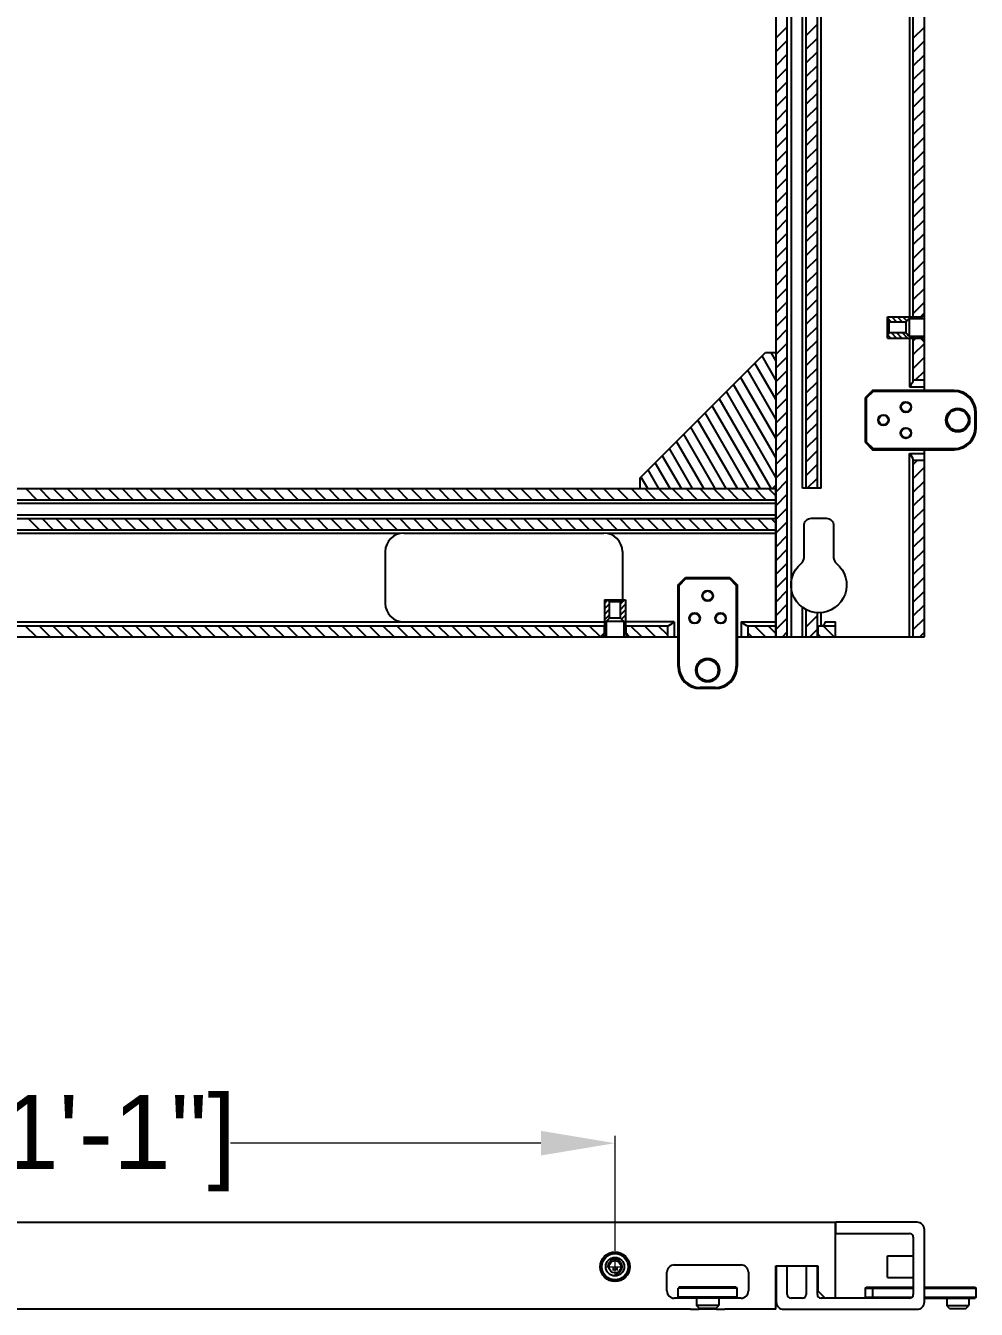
# Model space of a CAD drawing. Header units: millimetres. Extents: x -3132 to 28633, y 682 to 5849.
# Drawn here: x 10643.7 to 10900.2, y 2373.3 to 2719.8 of the extents above; entities that cross this region are included whole.
import ezdxf

# ---------------------------------------------------------------- set-up
doc = ezdxf.new("R2010")
doc.units = ezdxf.units.MM
doc.linetypes.add('CENTER', pattern=[50.8, 31.75, -6.35, 6.35, -6.35])
doc.layers.add('02___PRT_ALL_AXES', color=7, linetype='Continuous')
doc.layers.add('screw', color=33, linetype='Continuous', lineweight=13)
doc.styles.get("Standard").update_dxf_attribs({"font": 'arial.ttf'})
doc.styles.add('TXT', font='romans.shx', dxfattribs={"bigfont": 'gbcbig.shx'})
doc.dimstyles.new('1.2', dxfattribs={"dimscale": 10, "dimtxt": 2, "dimasz": 2, "dimexe": 0.2, "dimexo": 0.1, "dimgap": 0, "dimtad": 0, "dimzin": 9, "dimdsep": 46, "dimtxsty": 'Standard', "dimcen": 0, "dimclrd": 3, "dimclre": 3, "dimclrt": 3, "dimazin": 1, "dimtp": 0.01, "dimtm": 0.01, "dimtfac": 1, "dimtofl": 0, "dimtmove": 0, "dimatfit": 3, "dimfxl": 1, "dimtolj": 1, "dimtzin": 4, "dimlwd": 13, "dimlwe": 13, "dimarcsym": 0})

# ---------------------------------------------------------------- blocks, each defined once
blk = doc.blocks.new('*D73')
at = {"color": 3, "linetype": 'Continuous', "lineweight": 13, "transparency": 16777216}
for p, q in [((10472.75, 2389.06), (10472.75, 2420.12)), ((10802.75, 2389.06), (10802.75, 2420.12)), ((10492.75, 2418.12), (10576.47, 2418.12)), ((10782.75, 2418.12), (10699.02, 2418.12))]:
    blk.add_line(p, q, dxfattribs=at)
at = {"color": 3, "transparency": 16777216}
for points in [[(10492.75, 2421.45), (10492.75, 2414.78), (10472.75, 2418.12)], [(10782.75, 2421.45), (10782.75, 2414.78), (10802.75, 2418.12)]]:
    blk.add_solid(points, dxfattribs=at)
at = {"layer": 'Defpoints', "color": 0, "transparency": 16777216}
for p in [(10802.75, 2418.12), (10472.75, 2388.06), (10802.75, 2388.06)]:
    blk.add_point(p, dxfattribs=at)
at = {"color": 3, "transparency": 16777216, "insert": (10637.75, 2418.12), "char_height": 20, "attachment_point": 5}
blk.add_mtext('\\A1;330 [1\'-1"]', dxfattribs=at)
blk = doc.blocks.new('screw_m4_l')
at = {"layer": 'screw', "color": 1, "linetype": 'CENTER', "ltscale": 0.008797}
for p, q in [((-2.2, 0), (2.2, 0)), ((0, -2.2), (0, 2.2))]:
    blk.add_line(p, q, dxfattribs=at)
at = {"layer": 'screw', "color": 33}
blk.add_circle((0, 0), 1.65, dxfattribs=at)
at = {"layer": 'screw', "color": 2, "linetype": 'CENTER'}
blk.add_arc((0, 0), 2, 270, 180, dxfattribs=at)
at = {"layer": 'screw', "color": 6, "style": 'TXT'}
blk.add_text('M4', height=0.8, dxfattribs=at).set_placement((-0.68, -1))

msp = doc.modelspace()

# ---------------------------------------------------------------- linework, layer by layer
at = {"color": 7, "linetype": 'Continuous'}
for p, q in [((10846.246, 2554.821), (10846.246, 3051.821)), ((10849.246, 2554.821), (10849.246, 3051.821)), ((10850.246, 3051.821), (10850.246, 2554.821)), ((10853.346, 2594.921), (10853.346, 3002.748)), ((10854.346, 2594.921), (10854.346, 3002.136)), ((10857.346, 2594.921), (10857.346, 3001.332)), ((10858.346, 2594.921), (10858.346, 3001.345)), ((10886.246, 2621.321), (10886.246, 2985.321)), ((10882.246, 2965.468), (10882.246, 2641.174)), ((10883.246, 2641.174), (10883.246, 2965.468)), ((10876.246, 2641.174), (10885.646, 2641.174)), ((10876.246, 2635.468), (10876.246, 2641.174)), ((10882.096, 2640.706), (10886.246, 2640.706)), ((10882.096, 2640.706), (10882.096, 2635.936)), ((10883.246, 2641.226), (10885.246, 2641.226)), ((10885.246, 2641.226), (10885.572, 2641.561)), ((10885.246, 2641.226), (10885.246, 2641.174)), ((10885.572, 2641.561), (10885.905, 2641.903)), ((10885.905, 2641.903), (10886.246, 2642.25)), ((10881.246, 2639.791), (10876.746, 2639.791)), ((10876.746, 2636.852), (10876.746, 2639.791)), ((10881.246, 2639.791), (10881.246, 2636.852)), ((10876.246, 2635.468), (10885.646, 2635.468)), ((10881.246, 2636.852), (10876.746, 2636.852)), ((10882.096, 2635.936), (10886.246, 2635.936)), ((10882.246, 2635.468), (10882.246, 2622.321)), ((10883.246, 2624.175), (10883.246, 2635.468)), ((10883.246, 2635.417), (10885.246, 2635.417)), ((10885.246, 2635.468), (10885.246, 2635.417)), ((10885.572, 2635.081), (10885.246, 2635.417)), ((10885.906, 2634.739), (10885.572, 2635.081)), ((10886.246, 2634.392), (10885.906, 2634.739)), ((10809.496, 2597.718), (10843.35, 2631.571)), ((10843.35, 2631.571), (10846.246, 2631.571)), ((10883.246, 2624.175), (10886.246, 2624.175)), ((10872.246, 2621.321), (10870.246, 2619.321)), ((10872.37, 2621.021), (10870.546, 2619.197)), ((10894.246, 2621.321), (10872.246, 2621.321)), ((10872.246, 2621.321), (10872.37, 2621.021)), ((10894.246, 2621.021), (10872.37, 2621.021)), ((10882.246, 2622.321), (10886.246, 2622.321)), ((10894.246, 2621.021), (10894.246, 2621.321)), ((10870.246, 2619.321), (10870.546, 2619.197)), ((10870.246, 2619.321), (10870.246, 2607.321)), ((10870.546, 2619.197), (10870.546, 2607.446)), ((10899.946, 2615.321), (10900.246, 2615.321)), ((10899.946, 2611.321), (10899.946, 2615.321)), ((10900.246, 2611.321), (10900.246, 2615.321)), ((10899.946, 2611.321), (10900.246, 2611.321)), ((10870.246, 2607.321), (10870.546, 2607.446)), ((10870.246, 2607.321), (10872.246, 2605.321)), ((10870.546, 2607.446), (10872.37, 2605.621)), ((10872.246, 2605.321), (10872.37, 2605.621)), ((10872.246, 2605.321), (10894.246, 2605.321)), ((10872.37, 2605.621), (10894.246, 2605.621)), ((10882.246, 2604.321), (10886.246, 2604.321)), ((10882.246, 2554.821), (10882.246, 2604.321)), ((10883.167, 2602.883), (10882.952, 2603.281)), ((10883.246, 2602.589), (10883.167, 2602.883)), ((10883.246, 2602.467), (10886.246, 2602.467)), ((10883.246, 2554.821), (10883.246, 2602.467)), ((10886.246, 2554.821), (10886.246, 2605.321)), ((10894.246, 2605.621), (10894.246, 2605.321)), ((10809.496, 2594.821), (10809.496, 2597.718)), ((10846.246, 2595.821), (10845.246, 2594.821)), ((10429.346, 2594.821), (10846.146, 2594.821)), ((10846.146, 2554.821), (10846.146, 2594.821)), ((10858.346, 2594.921), (10853.346, 2594.921)), ((10429.346, 2591.821), (10846.146, 2591.821)), ((10846.146, 2590.821), (10429.346, 2590.821)), ((10429.346, 2587.721), (10846.146, 2587.721)), ((10429.346, 2586.721), (10846.146, 2586.721)), ((10429.346, 2583.721), (10846.146, 2583.721)), ((10744.751, 2582.721), (10530.741, 2582.721)), ((10745.746, 2582.821), (10799.746, 2582.821)), ((10846.146, 2582.721), (10800.741, 2582.721)), ((10740.746, 2577.821), (10740.746, 2563.821)), ((10804.746, 2577.821), (10804.746, 2564.821)), ((10819.746, 2568.821), (10821.746, 2570.821)), ((10819.746, 2568.821), (10820.046, 2568.697)), ((10819.746, 2546.821), (10819.746, 2568.821)), ((10820.046, 2568.697), (10821.87, 2570.521)), ((10820.046, 2546.821), (10820.046, 2568.697)), ((10821.746, 2570.821), (10833.746, 2570.821)), ((10821.746, 2570.821), (10821.87, 2570.521)), ((10821.87, 2570.521), (10833.622, 2570.521)), ((10833.746, 2570.821), (10833.622, 2570.521)), ((10833.622, 2570.521), (10835.446, 2568.697)), ((10833.746, 2570.821), (10835.746, 2568.821)), ((10835.746, 2568.821), (10835.446, 2568.697)), ((10835.446, 2568.697), (10835.446, 2546.821)), ((10835.746, 2568.821), (10835.746, 2546.821)), ((10799.893, 2564.821), (10805.599, 2564.821)), ((10799.893, 2564.821), (10799.893, 2555.421)), ((10805.599, 2564.821), (10805.599, 2555.421)), ((10801.277, 2564.321), (10804.216, 2564.321)), ((10801.277, 2559.821), (10801.277, 2564.321)), ((10804.216, 2559.821), (10804.216, 2564.321)), ((10853.346, 2554.821), (10853.346, 2562.748)), ((10854.346, 2554.821), (10854.346, 2562.136)), ((10857.346, 2554.821), (10857.346, 2561.332)), ((10858.346, 2557.821), (10858.346, 2561.345)), ((10475.599, 2558.821), (10799.893, 2558.821)), ((10475.599, 2557.821), (10799.893, 2557.821)), ((10799.841, 2557.821), (10799.841, 2555.821)), ((10805.131, 2558.971), (10800.361, 2558.971)), ((10800.361, 2558.971), (10800.361, 2554.821)), ((10804.216, 2559.821), (10801.277, 2559.821)), ((10805.131, 2558.971), (10805.131, 2554.821)), ((10818.746, 2558.821), (10805.599, 2558.821)), ((10805.599, 2557.821), (10817.014, 2557.821)), ((10805.651, 2557.821), (10805.651, 2555.821)), ((10816.892, 2557.821), (10816.892, 2554.821)), ((10817.014, 2557.821), (10817.307, 2557.9)), ((10818.746, 2558.821), (10818.746, 2554.821)), ((10836.746, 2558.821), (10846.146, 2558.821)), ((10836.746, 2558.821), (10836.746, 2554.821)), ((10838.478, 2557.821), (10846.146, 2557.821)), ((10838.6, 2557.821), (10838.6, 2554.821)), ((10857.446, 2557.821), (10862.246, 2557.821)), ((10857.446, 2557.821), (10857.446, 2554.821)), ((10859.446, 2558.821), (10862.246, 2558.821)), ((10862.246, 2554.821), (10862.246, 2558.821)), ((10455.746, 2554.821), (10819.746, 2554.821)), ((10798.817, 2554.821), (10799.165, 2555.162)), ((10799.165, 2555.162), (10799.506, 2555.495)), ((10799.506, 2555.495), (10799.841, 2555.821)), ((10799.893, 2555.821), (10799.841, 2555.821)), ((10805.651, 2555.821), (10805.599, 2555.821)), ((10805.651, 2555.821), (10805.986, 2555.496)), ((10805.986, 2555.496), (10806.327, 2555.162)), ((10806.327, 2555.162), (10806.675, 2554.821)), ((10835.746, 2554.821), (10846.146, 2554.821)), ((10846.246, 2554.821), (10886.246, 2554.821)), ((10820.046, 2546.821), (10819.746, 2546.821)), ((10835.446, 2546.821), (10835.746, 2546.821)), ((10829.746, 2541.121), (10825.746, 2541.121)), ((10825.746, 2541.121), (10825.746, 2540.821)), ((10829.746, 2540.821), (10825.746, 2540.821)), ((10829.746, 2541.121), (10829.746, 2540.821)), ((10413.246, 2396.764), (10862.246, 2396.764)), ((10862.246, 2376.264), (10862.246, 2396.764)), ((10884.246, 2396.764), (10862.346, 2396.764)), ((10862.346, 2393.764), (10862.346, 2396.764)), ((10886.246, 2375.264), (10886.246, 2394.764)), ((10862.346, 2393.764), (10882.246, 2393.764)), ((10883.246, 2392.764), (10883.246, 2377.264)), ((10818.746, 2385.264), (10836.746, 2385.264)), ((10846.146, 2385.014), (10857.446, 2385.014)), ((10846.146, 2373.264), (10846.146, 2385.014)), ((10846.246, 2385.014), (10846.246, 2375.264)), ((10849.246, 2377.264), (10849.246, 2385.014)), ((10854.346, 2385.014), (10854.346, 2377.264)), ((10857.346, 2377.264), (10857.346, 2385.014)), ((10857.446, 2385.014), (10857.446, 2378.264)), ((10816.746, 2378.264), (10816.746, 2383.264)), ((10838.746, 2383.264), (10838.746, 2378.264)), ((10820.046, 2379.264), (10819.746, 2378.964)), ((10835.746, 2378.964), (10819.746, 2378.964)), ((10819.746, 2376.564), (10819.746, 2378.964)), ((10835.446, 2379.264), (10820.046, 2379.264)), ((10835.446, 2379.264), (10835.746, 2378.964)), ((10835.746, 2376.564), (10835.746, 2378.964)), ((10859.446, 2376.264), (10857.446, 2378.264)), ((10870.246, 2378.964), (10870.546, 2379.264)), ((10870.246, 2378.964), (10883.246, 2378.964)), ((10870.246, 2378.964), (10870.246, 2376.564)), ((10870.546, 2379.264), (10883.246, 2379.264)), ((10872.246, 2378.964), (10872.37, 2379.264)), ((10872.246, 2378.964), (10872.246, 2376.564)), ((10886.246, 2379.264), (10899.946, 2379.264)), ((10886.246, 2378.964), (10900.246, 2378.964)), ((10899.946, 2379.264), (10900.246, 2378.964)), ((10900.246, 2376.564), (10900.246, 2378.964)), ((10836.746, 2376.264), (10818.746, 2376.264)), ((10835.746, 2376.564), (10819.746, 2376.564)), ((10819.746, 2376.564), (10820.046, 2376.264)), ((10824.746, 2376.264), (10824.746, 2374.264)), ((10830.746, 2374.264), (10824.746, 2374.264)), ((10825.546, 2373.464), (10824.746, 2374.264)), ((10829.946, 2373.464), (10830.746, 2374.264)), ((10830.746, 2376.264), (10830.746, 2374.264)), ((10835.746, 2376.564), (10835.446, 2376.264)), ((10853.346, 2376.264), (10850.246, 2376.264)), ((10882.246, 2376.264), (10858.346, 2376.264)), ((10870.246, 2376.564), (10882.912, 2376.564)), ((10870.246, 2376.564), (10870.546, 2376.264)), ((10872.246, 2376.564), (10872.37, 2376.264)), ((10886.246, 2376.564), (10900.246, 2376.564)), ((10886.246, 2376.264), (10899.946, 2376.264)), ((10892.246, 2376.264), (10892.246, 2374.264)), ((10892.246, 2374.264), (10898.246, 2374.264)), ((10893.046, 2373.464), (10892.246, 2374.264)), ((10897.446, 2373.464), (10898.246, 2374.264)), ((10898.246, 2376.264), (10898.246, 2374.264)), ((10900.246, 2376.564), (10899.946, 2376.264)), ((10823.133, 2373.264), (10452.36, 2373.264)), ((10830.133, 2373.264), (10825.36, 2373.264)), ((10829.946, 2373.464), (10825.546, 2373.464)), ((10846.146, 2373.264), (10832.36, 2373.264)), ((10848.246, 2373.264), (10884.246, 2373.264)), ((10893.046, 2373.464), (10897.446, 2373.464))]:
    msp.add_line(p, q, dxfattribs=at)
at = {"color": 2, "linetype": 'Continuous'}
for p, q in [((10846.246, 2716.5), (10849.246, 2719.5)), ((10854.346, 2717.175), (10857.346, 2720.175)), ((10883.246, 2716.377), (10886.246, 2719.377)), ((10846.246, 2712.787), (10849.246, 2715.787)), ((10854.346, 2713.463), (10857.346, 2716.463)), ((10883.246, 2712.664), (10886.246, 2715.664)), ((10846.246, 2709.075), (10849.246, 2712.075)), ((10854.346, 2709.75), (10857.346, 2712.75)), ((10883.246, 2708.952), (10886.246, 2711.952)), ((10846.246, 2705.363), (10849.246, 2708.363)), ((10854.346, 2706.038), (10857.346, 2709.038)), ((10883.246, 2705.24), (10886.246, 2708.24)), ((10846.246, 2701.65), (10849.246, 2704.65)), ((10854.346, 2702.326), (10857.346, 2705.326)), ((10883.246, 2701.527), (10886.246, 2704.527)), ((10846.246, 2697.938), (10849.246, 2700.938)), ((10854.346, 2698.613), (10857.346, 2701.613)), ((10883.246, 2697.815), (10886.246, 2700.815)), ((10846.246, 2694.226), (10849.246, 2697.226)), ((10854.346, 2694.901), (10857.346, 2697.901)), ((10883.246, 2694.103), (10886.246, 2697.103)), ((10846.246, 2690.513), (10849.246, 2693.513)), ((10854.346, 2691.189), (10857.346, 2694.189)), ((10883.246, 2690.39), (10886.246, 2693.39)), ((10846.246, 2686.801), (10849.246, 2689.801)), ((10854.346, 2687.477), (10857.346, 2690.477)), ((10883.246, 2686.678), (10886.246, 2689.678)), ((10846.246, 2683.089), (10849.246, 2686.089)), ((10854.346, 2683.764), (10857.346, 2686.764)), ((10883.246, 2682.966), (10886.246, 2685.966)), ((10846.246, 2679.377), (10849.246, 2682.377)), ((10854.346, 2680.052), (10857.346, 2683.052)), ((10883.246, 2679.253), (10886.246, 2682.253)), ((10854.346, 2676.34), (10857.346, 2679.34)), ((10846.246, 2675.664), (10849.246, 2678.664)), ((10854.346, 2672.627), (10857.346, 2675.627)), ((10883.246, 2675.541), (10886.246, 2678.541)), ((10846.246, 2671.952), (10849.246, 2674.952)), ((10854.346, 2668.915), (10857.346, 2671.915)), ((10883.246, 2671.829), (10886.246, 2674.829)), ((10846.246, 2668.24), (10849.246, 2671.24)), ((10883.246, 2668.117), (10886.246, 2671.117)), ((10846.246, 2664.527), (10849.246, 2667.527)), ((10854.346, 2665.203), (10857.346, 2668.203)), ((10883.246, 2664.404), (10886.246, 2667.404)), ((10846.246, 2660.815), (10849.246, 2663.815)), ((10854.346, 2661.49), (10857.346, 2664.49)), ((10883.246, 2660.692), (10886.246, 2663.692)), ((10846.246, 2657.103), (10849.246, 2660.103)), ((10854.346, 2657.778), (10857.346, 2660.778)), ((10883.246, 2656.98), (10886.246, 2659.98)), ((10846.246, 2653.39), (10849.246, 2656.39)), ((10854.346, 2654.066), (10857.346, 2657.066)), ((10883.246, 2653.267), (10886.246, 2656.267)), ((10846.246, 2649.678), (10849.246, 2652.678)), ((10854.346, 2650.353), (10857.346, 2653.353)), ((10883.246, 2649.555), (10886.246, 2652.555)), ((10846.246, 2645.966), (10849.246, 2648.966)), ((10854.346, 2646.641), (10857.346, 2649.641)), ((10883.246, 2645.843), (10886.246, 2648.843)), ((10846.246, 2642.253), (10849.246, 2645.253)), ((10854.346, 2642.929), (10857.346, 2645.929)), ((10883.246, 2642.13), (10886.246, 2645.13)), ((10846.246, 2638.541), (10849.246, 2641.541)), ((10854.346, 2639.217), (10857.346, 2642.217)), ((10877.352, 2639.791), (10876.246, 2640.897)), ((10878.837, 2639.791), (10877.453, 2641.174)), ((10880.322, 2639.791), (10878.938, 2641.174)), ((10881.513, 2640.085), (10880.423, 2641.174)), ((10882.376, 2640.706), (10881.908, 2641.174)), ((10883.861, 2640.706), (10883.393, 2641.174)), ((10885.346, 2640.706), (10884.878, 2641.174)), ((10886.246, 2641.291), (10885.999, 2641.538)), ((10846.246, 2634.829), (10849.246, 2637.829)), ((10854.346, 2635.504), (10857.346, 2638.504)), ((10846.246, 2631.117), (10849.246, 2634.117)), ((10854.346, 2631.792), (10857.346, 2634.792)), ((10877.22, 2635.468), (10876.312, 2636.376)), ((10878.705, 2635.468), (10877.321, 2636.852)), ((10880.19, 2635.468), (10878.806, 2636.852)), ((10881.675, 2635.468), (10880.291, 2636.852)), ((10883.16, 2635.468), (10882.691, 2635.936)), ((10883.246, 2634.706), (10883.957, 2635.417)), ((10883.246, 2630.993), (10886.246, 2633.993)), ((10884.645, 2635.468), (10884.176, 2635.936)), ((10886.246, 2635.351), (10885.661, 2635.936)), ((10846.246, 2623.999), (10842.415, 2630.636)), ((10846.246, 2629.249), (10844.906, 2631.571)), ((10846.246, 2627.404), (10849.246, 2630.404)), ((10854.346, 2628.08), (10857.346, 2631.08)), ((10883.246, 2627.281), (10886.246, 2630.281)), ((10846.246, 2613.499), (10838.571, 2626.793)), ((10846.246, 2618.749), (10840.493, 2628.714)), ((10854.346, 2624.367), (10857.346, 2627.367)), ((10846.246, 2608.249), (10836.65, 2624.871)), ((10846.246, 2623.692), (10849.246, 2626.692)), ((10854.346, 2620.655), (10857.346, 2623.655)), ((10883.853, 2624.175), (10886.246, 2626.569)), ((10846.246, 2597.749), (10832.806, 2621.028)), ((10846.246, 2602.999), (10834.728, 2622.95)), ((10846.246, 2619.98), (10849.246, 2622.98)), ((10854.346, 2616.943), (10857.346, 2619.943)), ((10841.875, 2594.821), (10828.963, 2617.185)), ((10844.906, 2594.821), (10830.885, 2619.106)), ((10846.246, 2616.267), (10849.246, 2619.267)), ((10835.812, 2594.821), (10825.12, 2613.341)), ((10838.844, 2594.821), (10827.042, 2615.263)), ((10846.246, 2612.555), (10849.246, 2615.555)), ((10854.346, 2613.23), (10857.346, 2616.23)), ((10829.75, 2594.821), (10821.277, 2609.498)), ((10832.781, 2594.821), (10823.198, 2611.42)), ((10846.246, 2608.843), (10849.246, 2611.843)), ((10854.346, 2609.518), (10857.346, 2612.518)), ((10826.719, 2594.821), (10819.355, 2607.576)), ((10846.246, 2605.13), (10849.246, 2608.13)), ((10854.346, 2605.806), (10857.346, 2608.806)), ((10820.657, 2594.821), (10815.512, 2603.733)), ((10823.688, 2594.821), (10817.433, 2605.655)), ((10846.246, 2601.418), (10849.246, 2604.418)), ((10854.346, 2602.093), (10857.346, 2605.093)), ((10883.246, 2601.295), (10884.418, 2602.467)), ((10814.595, 2594.821), (10811.668, 2599.89)), ((10817.626, 2594.821), (10813.59, 2601.812)), ((10846.246, 2597.706), (10849.246, 2600.706)), ((10854.346, 2598.381), (10857.346, 2601.381)), ((10883.246, 2597.583), (10886.246, 2600.583)), ((10811.564, 2594.821), (10809.747, 2597.968)), ((10846.246, 2593.993), (10849.246, 2596.993)), ((10854.599, 2594.921), (10857.346, 2597.669)), ((10883.246, 2593.87), (10886.246, 2596.87)), ((10646.732, 2591.821), (10643.732, 2594.821)), ((10650.445, 2591.821), (10647.445, 2594.821)), ((10654.157, 2591.821), (10651.157, 2594.821)), ((10657.869, 2591.821), (10654.869, 2594.821)), ((10661.582, 2591.821), (10658.582, 2594.821)), ((10665.294, 2591.821), (10662.294, 2594.821)), ((10669.006, 2591.821), (10666.006, 2594.821)), ((10672.719, 2591.821), (10669.719, 2594.821)), ((10676.431, 2591.821), (10673.431, 2594.821)), ((10680.143, 2591.821), (10677.143, 2594.821)), ((10683.855, 2591.821), (10680.855, 2594.821)), ((10687.568, 2591.821), (10684.568, 2594.821)), ((10691.28, 2591.821), (10688.28, 2594.821)), ((10694.992, 2591.821), (10691.992, 2594.821)), ((10698.705, 2591.821), (10695.705, 2594.821)), ((10702.417, 2591.821), (10699.417, 2594.821)), ((10706.129, 2591.821), (10703.129, 2594.821)), ((10709.842, 2591.821), (10706.842, 2594.821)), ((10713.554, 2591.821), (10710.554, 2594.821)), ((10717.266, 2591.821), (10714.266, 2594.821)), ((10720.979, 2591.821), (10717.979, 2594.821)), ((10724.691, 2591.821), (10721.691, 2594.821)), ((10728.403, 2591.821), (10725.403, 2594.821)), ((10732.116, 2591.821), (10729.116, 2594.821)), ((10735.828, 2591.821), (10732.828, 2594.821)), ((10739.54, 2591.821), (10736.54, 2594.821)), ((10743.252, 2591.821), (10740.252, 2594.821)), ((10746.965, 2591.821), (10743.965, 2594.821)), ((10750.677, 2591.821), (10747.677, 2594.821)), ((10754.389, 2591.821), (10751.389, 2594.821)), ((10758.102, 2591.821), (10755.102, 2594.821)), ((10761.814, 2591.821), (10758.814, 2594.821)), ((10765.526, 2591.821), (10762.526, 2594.821)), ((10769.239, 2591.821), (10766.239, 2594.821)), ((10772.951, 2591.821), (10769.951, 2594.821)), ((10776.663, 2591.821), (10773.663, 2594.821)), ((10780.376, 2591.821), (10777.376, 2594.821)), ((10784.088, 2591.821), (10781.088, 2594.821)), ((10787.8, 2591.821), (10784.8, 2594.821)), ((10791.513, 2591.821), (10788.513, 2594.821)), ((10795.225, 2591.821), (10792.225, 2594.821)), ((10798.937, 2591.821), (10795.937, 2594.821)), ((10802.649, 2591.821), (10799.649, 2594.821)), ((10806.362, 2591.821), (10803.362, 2594.821)), ((10810.074, 2591.821), (10807.074, 2594.821)), ((10813.786, 2591.821), (10810.786, 2594.821)), ((10817.499, 2591.821), (10814.499, 2594.821)), ((10821.211, 2591.821), (10818.211, 2594.821)), ((10824.923, 2591.821), (10821.923, 2594.821)), ((10828.636, 2591.821), (10825.636, 2594.821)), ((10832.348, 2591.821), (10829.348, 2594.821)), ((10836.06, 2591.821), (10833.06, 2594.821)), ((10839.773, 2591.821), (10836.773, 2594.821)), ((10843.485, 2591.821), (10840.485, 2594.821)), ((10846.146, 2592.872), (10844.197, 2594.821)), ((10846.246, 2590.281), (10849.246, 2593.281)), ((10883.246, 2590.158), (10886.246, 2593.158)), ((10846.246, 2586.569), (10849.246, 2589.569)), ((10883.246, 2586.446), (10886.246, 2589.446)), ((10647.408, 2583.721), (10644.408, 2586.721)), ((10651.12, 2583.721), (10648.12, 2586.721)), ((10654.832, 2583.721), (10651.832, 2586.721)), ((10658.545, 2583.721), (10655.545, 2586.721)), ((10662.257, 2583.721), (10659.257, 2586.721)), ((10665.969, 2583.721), (10662.969, 2586.721)), ((10669.682, 2583.721), (10666.682, 2586.721)), ((10673.394, 2583.721), (10670.394, 2586.721)), ((10677.106, 2583.721), (10674.106, 2586.721)), ((10680.819, 2583.721), (10677.819, 2586.721)), ((10684.531, 2583.721), (10681.531, 2586.721)), ((10688.243, 2583.721), (10685.243, 2586.721)), ((10691.955, 2583.721), (10688.955, 2586.721)), ((10695.668, 2583.721), (10692.668, 2586.721)), ((10699.38, 2583.721), (10696.38, 2586.721)), ((10703.092, 2583.721), (10700.092, 2586.721)), ((10706.805, 2583.721), (10703.805, 2586.721)), ((10710.517, 2583.721), (10707.517, 2586.721)), ((10714.229, 2583.721), (10711.229, 2586.721)), ((10717.942, 2583.721), (10714.942, 2586.721)), ((10721.654, 2583.721), (10718.654, 2586.721)), ((10725.366, 2583.721), (10722.366, 2586.721)), ((10729.079, 2583.721), (10726.079, 2586.721)), ((10732.791, 2583.721), (10729.791, 2586.721)), ((10736.503, 2583.721), (10733.503, 2586.721)), ((10740.216, 2583.721), (10737.216, 2586.721)), ((10743.928, 2583.721), (10740.928, 2586.721)), ((10747.64, 2583.721), (10744.64, 2586.721)), ((10751.352, 2583.721), (10748.352, 2586.721)), ((10755.065, 2583.721), (10752.065, 2586.721)), ((10758.777, 2583.721), (10755.777, 2586.721)), ((10762.489, 2583.721), (10759.489, 2586.721)), ((10766.202, 2583.721), (10763.202, 2586.721)), ((10769.914, 2583.721), (10766.914, 2586.721)), ((10773.626, 2583.721), (10770.626, 2586.721)), ((10777.339, 2583.721), (10774.339, 2586.721)), ((10781.051, 2583.721), (10778.051, 2586.721)), ((10784.763, 2583.721), (10781.763, 2586.721)), ((10788.476, 2583.721), (10785.476, 2586.721)), ((10792.188, 2583.721), (10789.188, 2586.721)), ((10795.9, 2583.721), (10792.9, 2586.721)), ((10799.613, 2583.721), (10796.613, 2586.721)), ((10803.325, 2583.721), (10800.325, 2586.721)), ((10807.037, 2583.721), (10804.037, 2586.721)), ((10810.749, 2583.721), (10807.749, 2586.721)), ((10814.462, 2583.721), (10811.462, 2586.721)), ((10818.174, 2583.721), (10815.174, 2586.721)), ((10821.886, 2583.721), (10818.886, 2586.721)), ((10825.599, 2583.721), (10822.599, 2586.721)), ((10829.311, 2583.721), (10826.311, 2586.721)), ((10833.023, 2583.721), (10830.023, 2586.721)), ((10836.736, 2583.721), (10833.736, 2586.721)), ((10840.448, 2583.721), (10837.448, 2586.721)), ((10844.16, 2583.721), (10841.16, 2586.721)), ((10846.146, 2585.448), (10844.873, 2586.721)), ((10846.246, 2582.856), (10849.246, 2585.856)), ((10883.246, 2582.733), (10886.246, 2585.733)), ((10846.246, 2579.144), (10849.246, 2582.144)), ((10883.246, 2579.021), (10886.246, 2582.021)), ((10846.246, 2575.432), (10849.246, 2578.432)), ((10883.246, 2575.309), (10886.246, 2578.309)), ((10846.246, 2571.72), (10849.246, 2574.72)), ((10883.246, 2571.596), (10886.246, 2574.596)), ((10846.246, 2568.007), (10849.246, 2571.007)), ((10883.246, 2567.884), (10886.246, 2570.884)), ((10799.893, 2563.848), (10800.801, 2564.756)), ((10804.216, 2563.716), (10805.322, 2564.821)), ((10846.246, 2564.295), (10849.246, 2567.295)), ((10883.246, 2564.172), (10886.246, 2567.172)), ((10799.893, 2562.363), (10801.277, 2563.746)), ((10799.893, 2560.878), (10801.277, 2562.261)), ((10804.216, 2562.231), (10805.599, 2563.614)), ((10804.216, 2560.746), (10805.599, 2562.129)), ((10846.246, 2560.583), (10849.246, 2563.583)), ((10883.246, 2560.46), (10886.246, 2563.46)), ((10646.609, 2554.821), (10643.609, 2557.821)), ((10650.322, 2554.821), (10647.322, 2557.821)), ((10654.034, 2554.821), (10651.034, 2557.821)), ((10657.746, 2554.821), (10654.746, 2557.821)), ((10661.459, 2554.821), (10658.459, 2557.821)), ((10665.171, 2554.821), (10662.171, 2557.821)), ((10668.883, 2554.821), (10665.883, 2557.821)), ((10672.595, 2554.821), (10669.595, 2557.821)), ((10676.308, 2554.821), (10673.308, 2557.821)), ((10680.02, 2554.821), (10677.02, 2557.821)), ((10683.732, 2554.821), (10680.732, 2557.821)), ((10687.445, 2554.821), (10684.445, 2557.821)), ((10691.157, 2554.821), (10688.157, 2557.821)), ((10694.869, 2554.821), (10691.869, 2557.821)), ((10698.582, 2554.821), (10695.582, 2557.821)), ((10702.294, 2554.821), (10699.294, 2557.821)), ((10706.006, 2554.821), (10703.006, 2557.821)), ((10709.719, 2554.821), (10706.719, 2557.821)), ((10713.431, 2554.821), (10710.431, 2557.821)), ((10717.143, 2554.821), (10714.143, 2557.821)), ((10720.855, 2554.821), (10717.855, 2557.821)), ((10724.568, 2554.821), (10721.568, 2557.821)), ((10728.28, 2554.821), (10725.28, 2557.821)), ((10731.992, 2554.821), (10728.992, 2557.821)), ((10735.705, 2554.821), (10732.705, 2557.821)), ((10739.417, 2554.821), (10736.417, 2557.821)), ((10743.129, 2554.821), (10740.129, 2557.821)), ((10746.842, 2554.821), (10743.842, 2557.821)), ((10750.554, 2554.821), (10747.554, 2557.821)), ((10754.266, 2554.821), (10751.266, 2557.821)), ((10757.979, 2554.821), (10754.979, 2557.821)), ((10761.691, 2554.821), (10758.691, 2557.821)), ((10765.403, 2554.821), (10762.403, 2557.821)), ((10769.116, 2554.821), (10766.116, 2557.821)), ((10772.828, 2554.821), (10769.828, 2557.821)), ((10776.54, 2554.821), (10773.54, 2557.821)), ((10780.252, 2554.821), (10777.252, 2557.821)), ((10783.965, 2554.821), (10780.965, 2557.821)), ((10787.677, 2554.821), (10784.677, 2557.821)), ((10791.389, 2554.821), (10788.389, 2557.821)), ((10795.102, 2554.821), (10792.102, 2557.821)), ((10798.814, 2554.821), (10795.814, 2557.821)), ((10799.841, 2557.506), (10799.526, 2557.821)), ((10799.893, 2559.393), (10801.277, 2560.776)), ((10799.893, 2557.908), (10800.361, 2558.376)), ((10804.51, 2559.555), (10805.599, 2560.644)), ((10805.131, 2558.691), (10805.599, 2559.159)), ((10805.131, 2557.206), (10805.599, 2557.674)), ((10809.951, 2554.821), (10806.951, 2557.821)), ((10813.663, 2554.821), (10810.663, 2557.821)), ((10816.892, 2555.305), (10814.376, 2557.821)), ((10843.362, 2554.821), (10840.362, 2557.821)), ((10846.146, 2555.749), (10844.074, 2557.821)), ((10846.246, 2556.87), (10849.246, 2559.87)), ((10854.346, 2557.546), (10857.346, 2560.546)), ((10861.923, 2554.821), (10858.923, 2557.821)), ((10883.246, 2556.747), (10886.246, 2559.747)), ((10799.776, 2554.821), (10800.361, 2555.406)), ((10799.893, 2556.423), (10800.361, 2556.891)), ((10805.131, 2555.721), (10805.599, 2556.189)), ((10805.716, 2554.821), (10805.963, 2555.068)), ((10839.649, 2554.821), (10838.6, 2555.87)), ((10847.909, 2554.821), (10849.246, 2556.158)), ((10855.334, 2554.821), (10857.346, 2556.833)), ((10858.211, 2554.821), (10857.446, 2555.586)), ((10885.033, 2554.821), (10886.246, 2556.035))]:
    msp.add_line(p, q, dxfattribs=at)
at = {"color": 7, "linetype": 'Continuous'}
for points in [[(10881.246, 2639.791), (10881.498, 2640.069), (10881.781, 2640.374), (10882.096, 2640.706)], [(10885.646, 2641.174), (10885.839, 2641.373), (10886.039, 2641.579), (10886.246, 2641.791)], [(10876.246, 2640.336), (10876.424, 2640.145), (10876.591, 2639.963), (10876.746, 2639.791)], [(10876.746, 2636.852), (10876.591, 2636.68), (10876.425, 2636.498), (10876.246, 2636.306)], [(10882.096, 2635.936), (10881.783, 2636.267), (10881.499, 2636.572), (10881.246, 2636.852)], [(10886.246, 2634.851), (10886.039, 2635.064), (10885.839, 2635.269), (10885.646, 2635.468)], [(10882.246, 2622.321), (10882.635, 2622.877), (10882.952, 2623.361)], [(10882.952, 2623.361), (10883.167, 2623.759), (10883.246, 2624.053)], [(10882.952, 2603.281), (10882.634, 2603.767), (10882.246, 2604.321)], [(10801.277, 2564.321), (10801.105, 2564.476), (10800.923, 2564.643), (10800.731, 2564.821)], [(10804.761, 2564.821), (10804.57, 2564.643), (10804.388, 2564.477), (10804.216, 2564.321)], [(10800.361, 2558.971), (10800.692, 2559.285), (10800.997, 2559.568), (10801.277, 2559.821)], [(10804.216, 2559.821), (10804.494, 2559.569), (10804.799, 2559.286), (10805.131, 2558.971)], [(10817.307, 2557.9), (10817.704, 2558.114), (10818.19, 2558.432), (10818.746, 2558.821)], [(10836.746, 2558.821), (10837.303, 2558.431), (10837.788, 2558.114), (10838.185, 2557.9), (10838.478, 2557.821)], [(10799.276, 2554.821), (10799.489, 2555.028), (10799.694, 2555.228), (10799.893, 2555.421)], [(10805.599, 2555.421), (10805.798, 2555.229), (10806.004, 2555.029), (10806.216, 2554.821)], [(10823.133, 2373.264), (10823.852, 2373.271), (10824.64, 2373.271), (10825.36, 2373.264)], [(10830.133, 2373.264), (10830.852, 2373.271), (10831.64, 2373.271), (10832.36, 2373.264)]]:
    msp.add_lwpolyline(points, dxfattribs=at)
msp.add_lwpolyline([(10855.746, 2586.821), (10859.746, 2586.821, -0.4142136), (10861.746, 2584.821), (10861.746, 2576.187, 0.2255124), (10862.483, 2574.636, -2.81091), (10853.009, 2574.636, 0.2255124), (10853.746, 2576.187), (10853.746, 2584.821, -0.4142136)], format="xyb", close=True, dxfattribs=at)
for centre, radius in [((10881.246, 2616.821), 1.45), ((10881.246, 2616.821), 1.3), ((10895.246, 2613.321), 3.2), ((10875.184, 2613.321), 1.45), ((10875.184, 2613.321), 1.3), ((10895.246, 2613.321), 2.85), ((10881.246, 2609.821), 1.45), ((10881.246, 2609.821), 1.3), ((10827.746, 2565.883), 1.45), ((10827.746, 2565.883), 1.3), ((10824.246, 2559.821), 1.45), ((10824.246, 2559.821), 1.3), ((10831.246, 2559.821), 1.45), ((10831.246, 2559.821), 1.3), ((10827.746, 2545.821), 3.2), ((10827.746, 2545.821), 2.85), ((10802.746, 2384.764), 4), ((10802.746, 2384.764), 2.5), ((10802.746, 2384.764), 1.65)]:
    msp.add_circle(centre, radius, dxfattribs=at)
for centre, radius, start, end in [((10894.246, 2615.321), 6, 0, 90), ((10894.246, 2615.321), 5.7, 0, 90), ((10894.246, 2611.321), 6, 270, 0), ((10894.246, 2611.321), 5.7, 270, 0), ((10745.746, 2577.821), 5, 90, 180), ((10799.746, 2577.821), 5, 0, 90), ((10745.746, 2563.821), 5, 180, 270), ((10799.746, 2563.821), 5, 270, 271.75887), ((10825.746, 2546.821), 6, 180, 270), ((10825.746, 2546.821), 5.7, 180, 270), ((10829.746, 2546.821), 6, 270, 0), ((10829.746, 2546.821), 5.7, 270, 0), ((10884.246, 2394.764), 2, 0, 90), ((10882.246, 2392.764), 1, 0, 90), ((10818.746, 2383.264), 2, 90, 180), ((10836.746, 2383.264), 2, 0, 90), ((10818.746, 2378.264), 2, 180, 270), ((10836.746, 2378.264), 2, 270, 0), ((10850.246, 2377.264), 1, 180, 270), ((10853.346, 2377.264), 1, 270, 0), ((10858.346, 2377.264), 1, 180, 270), ((10882.246, 2377.264), 1, 270, 0), ((10848.246, 2375.264), 2, 180, 270), ((10884.246, 2375.264), 2, 270, 0)]:
    msp.add_arc(centre, radius, start, end, dxfattribs=at)
msp.add_ellipse((10858.446, 2558.821), major_axis=(0, 1), ratio=1, start_param=-3.1415927, end_param=-1.5707963, dxfattribs=at)
at = {"layer": '02___PRT_ALL_AXES', "color": 7, "linetype": 'Continuous'}
for p, q in [((10876.246, 2387.714), (10883.246, 2387.714)), ((10876.246, 2381.814), (10876.246, 2387.714)), ((10876.246, 2381.814), (10883.246, 2381.814))]:
    msp.add_line(p, q, dxfattribs=at)
msp.add_circle((10802.746, 2384.764), 3.55, dxfattribs=at)

# ---------------------------------------------------------------- block references
at = {"layer": 'screw'}
msp.add_blockref('screw_m4_l', (10802.746, 2384.764), dxfattribs=at)

# ---------------------------------------------------------------- dimensions: what is measured, and where the dimension line sits
dim = msp.add_linear_dim(base=(10802.746, 2418.117), p1=(10472.746, 2388.064), p2=(10802.746, 2388.064), dimstyle='1.2')
dim.commit()
dim.dimension.update_dxf_attribs({"geometry": '*D73', "text_midpoint": (10637.746, 2418.117)})

doc.saveas('drawing.dxf')
